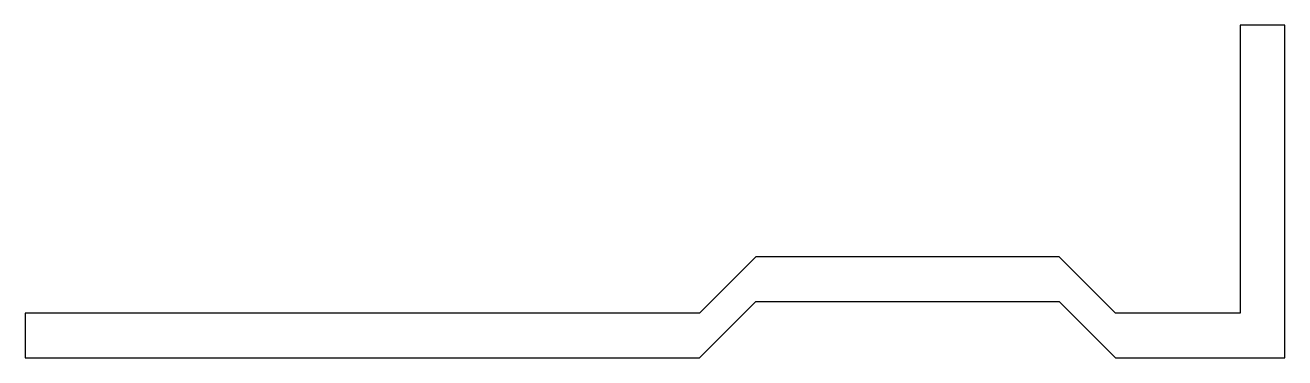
# Model space of a CAD drawing. Extents: x -651.7 to -609.3, y 91.4 to 102.6.
import ezdxf

# ---------------------------------------------------------------- set-up
doc = ezdxf.new("R2010")
doc.units = 0
doc.layers.add('ANA', color=220, linetype='CONTINUOUS')

msp = doc.modelspace()

# ---------------------------------------------------------------- linework, layer by layer
at = {"layer": 'ANA', "color": 0}
msp.add_lwpolyline([(-610.814, 92.869), (-615.014, 92.869), (-616.914, 94.769), (-627.114, 94.769), (-629.014, 92.869), (-651.714, 92.869), (-651.714, 91.369), (-629.014, 91.369), (-627.114, 93.269), (-616.914, 93.269), (-615.014, 91.369), (-609.314, 91.369), (-609.314, 102.569), (-610.814, 102.569)], close=True, dxfattribs=at)

doc.saveas('drawing.dxf')
